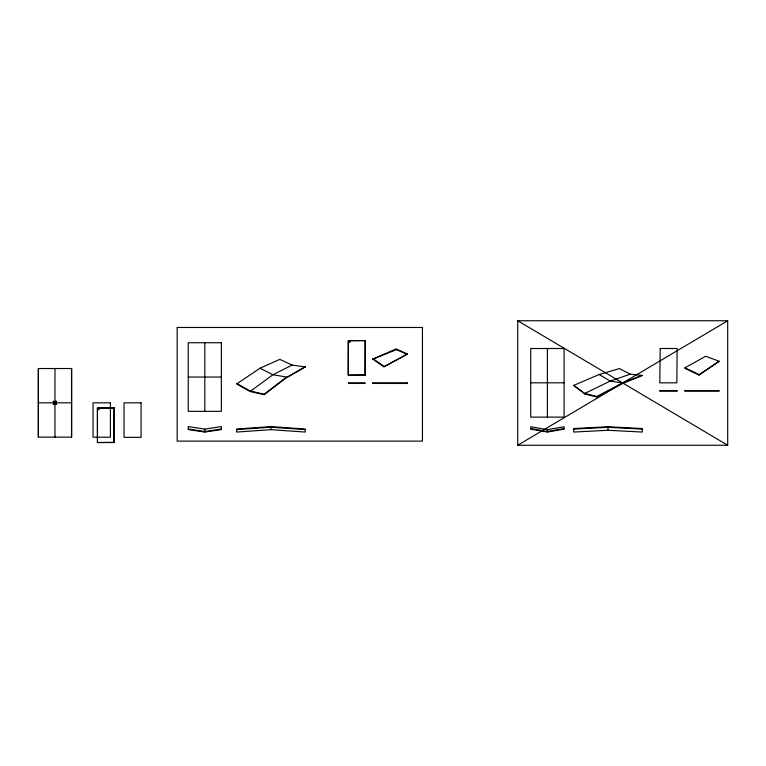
<?xml version="1.0" encoding="UTF-8"?>
<svg xmlns="http://www.w3.org/2000/svg" width="766" height="766" viewBox="0 0 766 766"><rect width="100%" height="100%" fill="white"/><g stroke="black" fill="none" stroke-linecap="round" stroke-linejoin="round"><path stroke-width="1.15" d="M114.268 442.327L97.445 442.537L97.445 408.154L114.268 407.943L114.268 442.537L97.445 442.537L97.445 407.943L114.268 407.943L114.182 442.365L114.268 407.943M365.19 374.967L348.367 375.177L348.367 340.793L365.19 340.583L365.19 375.177L348.367 375.177L348.367 340.583L365.19 340.583L365.104 375.005M348.453 340.755L348.367 375.177M660.215 348.482L659.794 382.856L676.828 382.828L677.144 348.482L660.11 348.511M286.599 377.581L305.232 366.876L286.599 377.581L264.165 394.72L250.099 391.503L236.675 383.957L259.99 368.235L279.801 359.369L292.095 365.095L305.232 366.876M622.538 383.469L622.557 382.914L642.301 375.397L622.538 383.469L596.973 397.037L584.841 393.992L573.705 385.394L599.175 374.507L619.531 368.58L630.227 374.191L642.301 375.397M372.879 383.45L372.927 382.876M407.263 383.45L407.311 382.876M372.879 359.13L396.012 348.932L407.483 354.026L383.881 366.828L372.879 359.13L396.587 349.583L395.926 349.315L407.311 354.457M676.732 391.139L676.828 390.555M383.881 366.828L407.483 354.026M684.957 367.785L684.842 368.264L698.937 375.091L719.217 361.274L705.716 356.247L684.957 367.785L699.09 374.584L719.217 361.274M698.937 375.091L699.09 374.584M236.627 383.421L250.07 390.957L264.146 394.155L286.608 377.044L272.916 374.737L259.99 368.235M517.739 445.247L727.7 320.753L727.7 445.247L517.739 445.247L517.739 320.753L727.7 320.753M573.705 385.394L584.803 393.427L596.953 396.443L622.557 382.914L610.215 381.085L599.175 374.507M292.095 365.095L272.916 374.737L250.099 391.503M630.227 374.191L610.215 381.085L584.803 393.427L584.841 393.992M547.403 429.678L564.082 426.739L564.082 429.123L547.403 432.062L530.733 429.123L530.733 426.739L547.403 429.678L547.403 432.062M564.082 428.539L547.403 431.478L530.733 428.539M204.809 429.094L221.355 426.614L221.355 429.592L204.809 432.062L188.254 429.592L188.254 426.614L204.809 429.094L204.809 432.062M221.355 429.017L204.809 431.488L188.254 429.017M270.925 426.614L236.627 429.017L236.627 432.062L270.925 429.669L305.232 432.062L305.232 429.017L270.925 426.614L270.925 429.669M236.627 429.592L270.925 427.198L305.232 429.592M608.003 426.739L573.705 428.539L573.705 432.062L608.003 430.272L642.301 432.062L642.301 428.539L608.003 426.739L608.003 430.272M573.705 429.123L608.003 427.323L642.301 429.123M188.254 377.044L221.355 377.044M530.733 382.809L564.082 382.809M38.424 402.82L71.525 402.82M517.739 320.753L727.7 445.247M372.927 358.67L383.986 366.34M596.953 396.443L596.973 397.037M264.146 394.155L264.165 394.72M547.403 348.511L547.403 417.116M204.809 342.747L204.809 411.342M71.525 368.523L71.525 437.127M54.97 368.523L54.97 437.127M38.424 368.523L38.424 437.127M53.237 401.652C54.836 403.462 54.089 399.641 53.237 401.652M55.564 403.931C56.904 405.836 56.78 401.959 55.573 403.893M98.134 409.216C99.637 411.045 99.168 407.225 98.134 409.178M349.057 341.847C350.225 343.829 350.455 339.932 349.066 341.789M684.871 390.555L684.842 391.139L719.188 391.139L719.217 390.555L684.871 390.555M53.247 403.921C54.826 405.731 54.127 401.911 53.247 403.921M55.573 401.643C57.067 403.51 56.492 399.641 55.573 401.643M373.099 382.876L373.052 383.45L407.435 383.46L407.483 382.876L373.099 382.876M348.453 382.876L348.367 383.45L365.104 383.45L365.19 382.876L348.453 382.876M659.899 390.555L659.794 391.139L677.039 391.139L677.144 390.555L659.899 390.555M422.449 327.475L177.147 327.475L177.147 441.12L422.449 441.12L422.449 327.475M221.355 342.747L188.254 342.747L188.254 411.342L221.355 411.342L221.355 342.747M564.082 348.511L530.733 348.511L530.733 417.116L564.082 417.116L564.082 348.511M71.65 368.523L38.3 368.523L38.3 437.127L71.65 437.127L71.65 368.523M110.4 402.82L93.05 402.82L93.05 437.204L110.4 437.204L110.4 402.82M141.078 402.82L124.044 402.82L124.044 437.357L141.078 437.357L141.078 402.82"/></g></svg>
